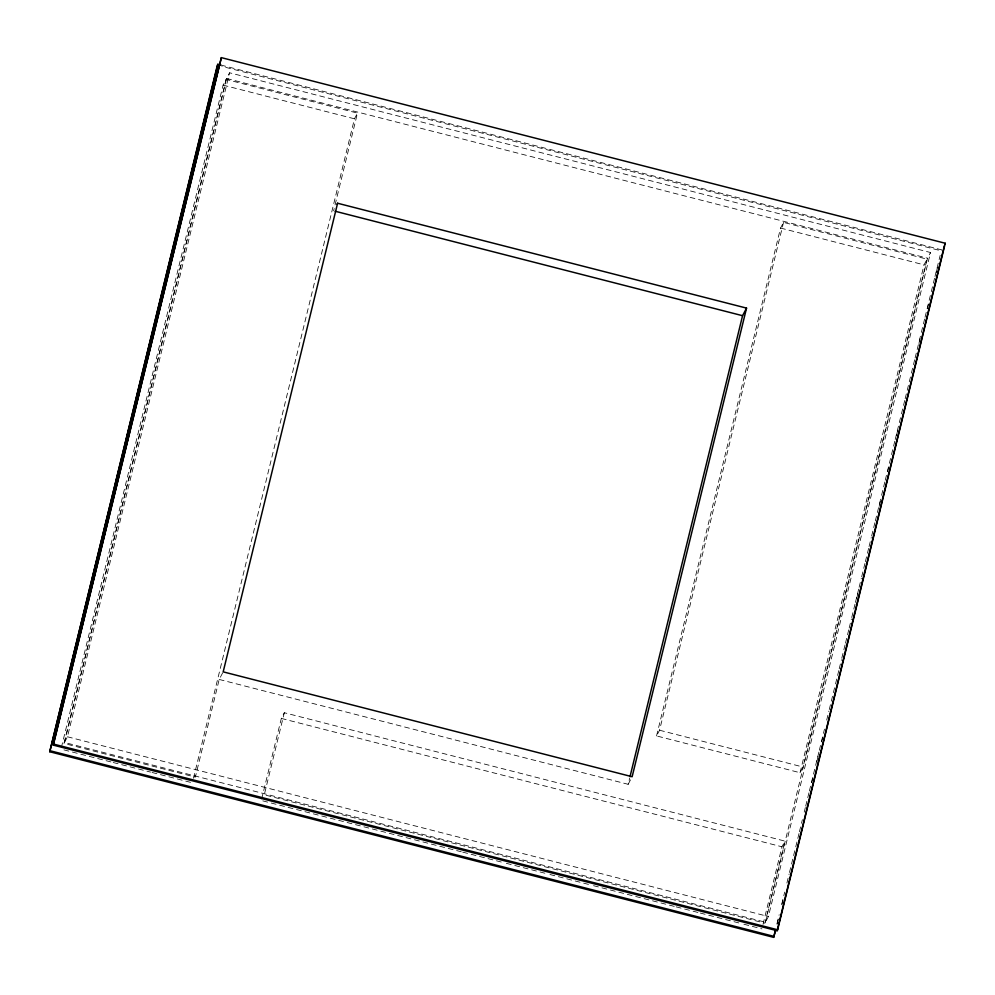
<?xml version="1.0" encoding="UTF-8"?>
<svg xmlns="http://www.w3.org/2000/svg" width="995" height="995" viewBox="0 0 995 995"><rect width="100%" height="100%" fill="white"/><g stroke="black" fill="none" stroke-linecap="round" stroke-linejoin="round"><path stroke-width="0.75" stroke-dasharray="4.97 3.73" d="M61.354 747.618L223.104 85.122L226.101 79.426L357.466 113.107L333.611 210.84M226.101 79.426L63.978 743.427L195.343 777.12L219.198 679.448L222.681 672.807M64.476 742.481L226.599 78.481L229.584 72.784L930.524 252.519L768.401 916.519L765.416 922.216L64.476 742.481L67.461 736.785L229.584 72.784M193.465 778.277L354.481 118.803L357.466 113.107M261.66 798.997L281.336 718.427L284.321 712.731L784.955 841.111L764.919 923.161L264.284 794.794L284.321 712.731M219.198 679.448L628.156 784.309L629.624 778.277M656.551 735.927L780.553 228.054L783.538 222.37L927.041 259.16L803.04 767.033L800.055 772.717L656.551 735.927L659.548 730.231L783.538 222.37M763.028 924.38L781.971 846.795L784.955 841.111M800.055 772.717L924.057 264.857L927.041 259.16M765.416 922.216L927.539 258.215L930.524 252.519M776.958 923.783L779.172 914.728M781.747 904.169L784.694 892.105M786.908 883.05L789.122 873.996M789.483 872.478L795.378 848.337M795.751 846.832L799.072 833.25M799.433 831.745L802.38 819.681M804.221 812.131L805.328 807.604M805.701 806.099L809.01 792.518M809.383 791.013L815.278 766.871M815.639 765.354L818.96 751.772M819.333 750.267L824.482 729.148M826.696 720.094L828.91 711.039M829.27 709.534L835.166 685.393M835.539 683.876L838.847 670.307M839.22 668.789L841.434 659.735M841.795 658.23L845.116 644.648M845.489 643.143L848.797 629.561M849.17 628.056L851.384 619.002M851.745 617.497L855.066 603.915M855.426 602.398L858.747 588.829M859.12 587.311L861.322 578.257M861.695 576.752L865.003 563.17M865.376 561.665L868.697 548.083M869.058 546.578L871.272 537.524M871.645 536.019L874.953 522.437M875.326 520.932L881.222 496.791M881.582 495.274L884.903 481.692M885.264 480.187L891.159 456.046M891.532 454.541L894.853 440.959M895.214 439.454L901.109 415.313M901.482 413.796L904.791 400.226M905.164 398.709L911.059 374.568M911.42 373.063L914.741 359.481M915.114 357.976L921.009 333.835M921.37 332.318L924.691 318.748M925.051 317.231L930.947 293.09M931.32 291.585L934.628 278.003M935.001 276.498L940.163 255.379M777.095 924.343L778.563 918.31M781.883 904.729L782.99 900.201M811.721 782.518L812.828 777.99M816.883 761.386L818.35 755.354M821.671 741.772L822.778 737.245M856.67 598.443L858.138 592.398M879.132 506.393L880.612 500.361M887.615 471.692L888.709 467.165M896.445 435.487L897.925 429.454M918.92 343.449L920.4 337.404M927.402 308.748L928.497 304.221M936.233 272.53L937.713 266.498M628.156 784.309L631.638 777.667M220.878 65.048L941.768 249.894L941.27 250.852L221.885 66.379M226.599 78.481L927.539 258.215M223.104 85.122L354.481 118.803M780.553 228.054L924.057 264.857M659.548 730.231L803.04 767.033M281.336 718.427L781.971 846.795M67.461 736.785L768.401 916.519M63.966 749.882L111.739 762.133M113.231 762.518L150.556 772.095M152.048 772.468L190.866 782.431M262.804 800.875L461.245 851.757M462.75 852.143L504.851 862.939M506.355 863.324L548.444 874.12M549.949 874.505L592.05 885.301M593.555 885.687L674.734 906.495M676.239 906.88L698.788 912.664M700.293 913.049L742.382 923.845M743.887 924.231L761.934 928.857"/><path stroke-width="1.49" d="M775.615 930.375L773.65 937.365L49.75 751.747L217.37 65.222L217.868 64.277L220.878 65.048M49.75 751.747L217.868 64.277M53.232 745.106L221.35 57.635L945.25 243.253L777.63 929.778L777.132 930.723L53.232 745.106L221.35 57.635M337.591 203.241L223.178 671.861L632.136 776.722L746.548 308.114L337.591 203.241L337.094 204.199M629.984 776.772L742.568 315.701L746.548 308.114M773.65 937.365L775.491 929.815M777.132 930.723L944.379 245.715M944.752 244.21L945.25 243.253M335.116 211.226L742.568 315.701M53.73 744.148L777.63 929.778M50.247 750.79L774.147 936.419"/></g></svg>
